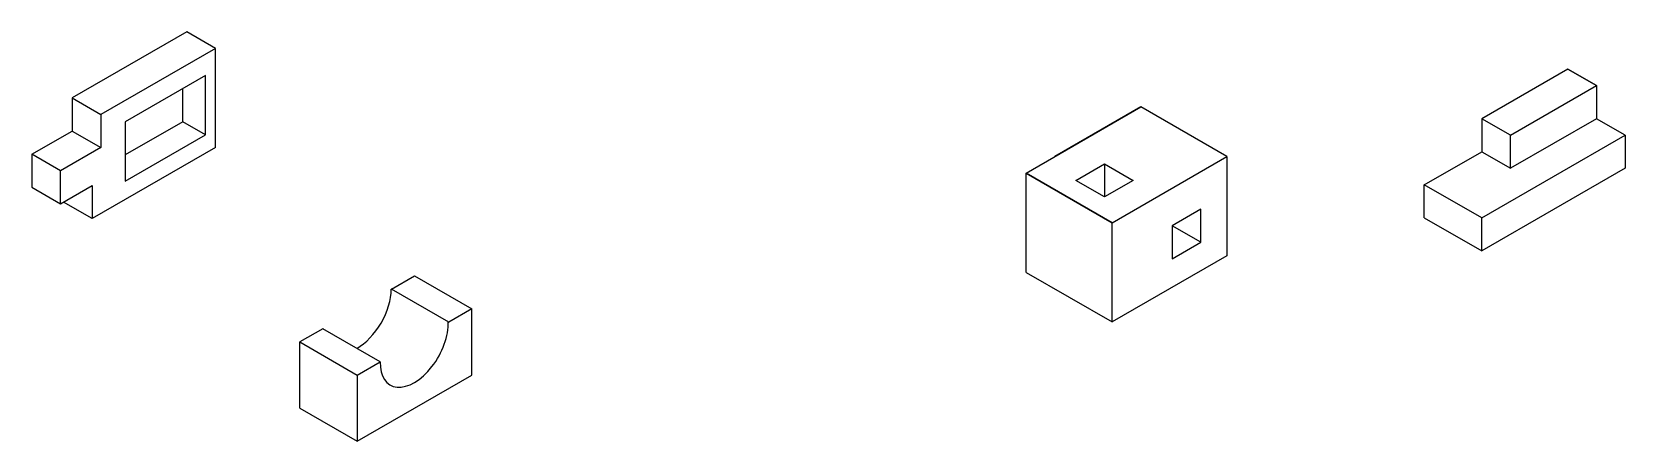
# Model space of a CAD drawing. Header units: millimetres. Extents: x -1897810 to 5935, y -200451 to 133759.
# Drawn here: x -1329998.6 to -1329517.5, y -200451.3 to -200327.5 of the extents above; entities outside this region: 3.
import ezdxf

# ---------------------------------------------------------------- set-up
doc = ezdxf.new("R2010")
doc.units = ezdxf.units.MM

msp = doc.modelspace()

# ---------------------------------------------------------------- linework, layer by layer
for p, q in [((-1760754.99, 77149.03), (-1869485.34, 133758.58)), ((-1762527.25, -77653.34), (-1760754.99, 77149.03)), ((-1897810.05, 452.22), (-1762527.25, -77653.34)), ((-1329951.79, -200327.53), (-1329986.43, -200347.53)), ((-1329943.13, -200332.53), (-1329951.79, -200327.53)), ((-1329943.13, -200332.53), (-1329977.77, -200352.53)), ((-1329943.13, -200362.53), (-1329943.13, -200332.53)), ((-1329946.11, -200340.71), (-1329970.36, -200354.71)), ((-1329946.11, -200358.71), (-1329946.11, -200340.71)), ((-1329534.83, -200338.8), (-1329560.82, -200353.8)), ((-1329526.17, -200343.8), (-1329534.83, -200338.8)), ((-1329534.83, -200338.8), (-1329526.17, -200343.8)), ((-1329986.43, -200347.53), (-1329986.43, -200357.53)), ((-1329986.43, -200347.53), (-1329977.77, -200352.53)), ((-1329953.02, -200354.72), (-1329953.02, -200344.72)), ((-1329552.15, -200358.8), (-1329526.17, -200343.8)), ((-1329526.17, -200343.8), (-1329526.17, -200353.8)), ((-1329698.39, -200370.26), (-1329663.75, -200350.26)), ((-1329663.75, -200350.26), (-1329689.73, -200365.26)), ((-1329637.77, -200365.26), (-1329663.75, -200350.26)), ((-1329534.83, -200348.8), (-1329534.83, -200348.8)), ((-1329977.77, -200352.53), (-1329977.77, -200362.53)), ((-1329970.36, -200354.71), (-1329970.36, -200372.71)), ((-1329953.02, -200354.72), (-1329970.34, -200364.72)), ((-1329946.11, -200358.71), (-1329953.02, -200354.72)), ((-1329560.82, -200353.8), (-1329560.82, -200363.8)), ((-1329552.15, -200358.8), (-1329560.82, -200353.8)), ((-1329526.17, -200353.8), (-1329552.15, -200368.8)), ((-1329517.51, -200358.8), (-1329526.17, -200353.8)), ((-1329998.55, -200364.53), (-1329986.43, -200357.53)), ((-1329986.43, -200357.53), (-1329977.77, -200362.53)), ((-1329970.36, -200372.71), (-1329946.11, -200358.71)), ((-1329560.82, -200383.8), (-1329517.51, -200358.8)), ((-1329552.15, -200368.8), (-1329552.15, -200358.8)), ((-1329552.15, -200358.8), (-1329552.15, -200358.8)), ((-1329517.51, -200358.8), (-1329517.51, -200368.8)), ((-1329989.89, -200369.53), (-1329998.55, -200364.53)), ((-1329998.55, -200364.53), (-1329998.55, -200374.53)), ((-1329977.77, -200362.53), (-1329989.89, -200369.53)), ((-1329943.13, -200362.53), (-1329980.37, -200384.03)), ((-1329672.41, -200385.26), (-1329637.77, -200365.26)), ((-1329672.41, -200385.26), (-1329637.77, -200365.26)), ((-1329637.77, -200365.26), (-1329637.77, -200395.26)), ((-1329578.14, -200373.8), (-1329560.82, -200363.8)), ((-1329560.82, -200363.8), (-1329552.15, -200368.8)), ((-1329989.89, -200379.53), (-1329989.89, -200369.53)), ((-1329698.39, -200400.26), (-1329698.39, -200370.26)), ((-1329672.41, -200385.26), (-1329698.39, -200370.26)), ((-1329698.39, -200370.26), (-1329672.41, -200385.26)), ((-1329683.36, -200372.45), (-1329674.7, -200367.45)), ((-1329674.7, -200367.45), (-1329666.04, -200372.45)), ((-1329674.7, -200367.45), (-1329674.7, -200377.45)), ((-1329517.51, -200368.8), (-1329560.82, -200393.8)), ((-1329998.55, -200374.53), (-1329989.89, -200379.53)), ((-1329989.89, -200379.53), (-1329980.37, -200374.03)), ((-1329980.37, -200374.03), (-1329980.37, -200384.03)), ((-1329970.36, -200372.71), (-1329970.36, -200372.71)), ((-1329970.36, -200372.71), (-1329970.36, -200372.71)), ((-1329674.7, -200377.45), (-1329683.36, -200372.45)), ((-1329666.04, -200372.45), (-1329674.7, -200377.45)), ((-1329578.14, -200383.8), (-1329578.14, -200373.8)), ((-1329560.82, -200383.8), (-1329578.14, -200373.8)), ((-1329980.37, -200384.03), (-1329989.03, -200379.03)), ((-1329645.59, -200381.18), (-1329654.25, -200386.18)), ((-1329645.59, -200391.18), (-1329645.59, -200381.18)), ((-1329672.41, -200415.26), (-1329672.41, -200385.26)), ((-1329672.41, -200415.26), (-1329672.41, -200385.26)), ((-1329578.14, -200383.8), (-1329560.82, -200393.8)), ((-1329560.82, -200393.8), (-1329560.82, -200383.8)), ((-1329654.25, -200386.18), (-1329654.25, -200396.18)), ((-1329645.59, -200391.18), (-1329654.25, -200386.18)), ((-1329637.77, -200395.26), (-1329672.41, -200415.26)), ((-1329654.25, -200396.18), (-1329645.59, -200391.18)), ((-1329698.39, -200400.26), (-1329672.41, -200415.26)), ((-1329889.94, -200405.32), (-1329883.01, -200401.32)), ((-1329883.01, -200401.32), (-1329865.69, -200411.32)), ((-1329889.94, -200405.32), (-1329890.05, -200405.38)), ((-1329872.62, -200415.32), (-1329889.94, -200405.32)), ((-1329865.69, -200411.32), (-1329872.62, -200415.32)), ((-1329865.69, -200431.32), (-1329865.69, -200411.32)), ((-1329910.73, -200417.32), (-1329917.66, -200421.32)), ((-1329910.73, -200417.32), (-1329910.62, -200417.26)), ((-1329910.62, -200417.26), (-1329910.73, -200417.32)), ((-1329893.41, -200427.32), (-1329910.73, -200417.32)), ((-1329872.83, -200415.44), (-1329872.62, -200415.32)), ((-1329917.66, -200441.32), (-1329917.66, -200421.32)), ((-1329917.66, -200421.32), (-1329900.34, -200431.32)), ((-1329900.34, -200431.32), (-1329893.41, -200427.32)), ((-1329893.41, -200427.32), (-1329893.39, -200427.31)), ((-1329900.34, -200451.32), (-1329865.69, -200431.32)), ((-1329900.34, -200431.32), (-1329900.34, -200451.32)), ((-1329917.66, -200441.32), (-1329900.34, -200451.32))]:
    msp.add_line(p, q)
for centre, start_param, end_param in [((-1329900.34, -200411.32), 0.774703, 2.356194), ((-1329900.34, -200411.32), 5.497787, 5.508482), ((-1329883.11, -200421.73), 5.467794, 8.690337)]:
    msp.add_ellipse(centre, major_axis=(-7.27, -12.59), ratio=0.57735, start_param=start_param, end_param=end_param)

doc.saveas('drawing.dxf')
